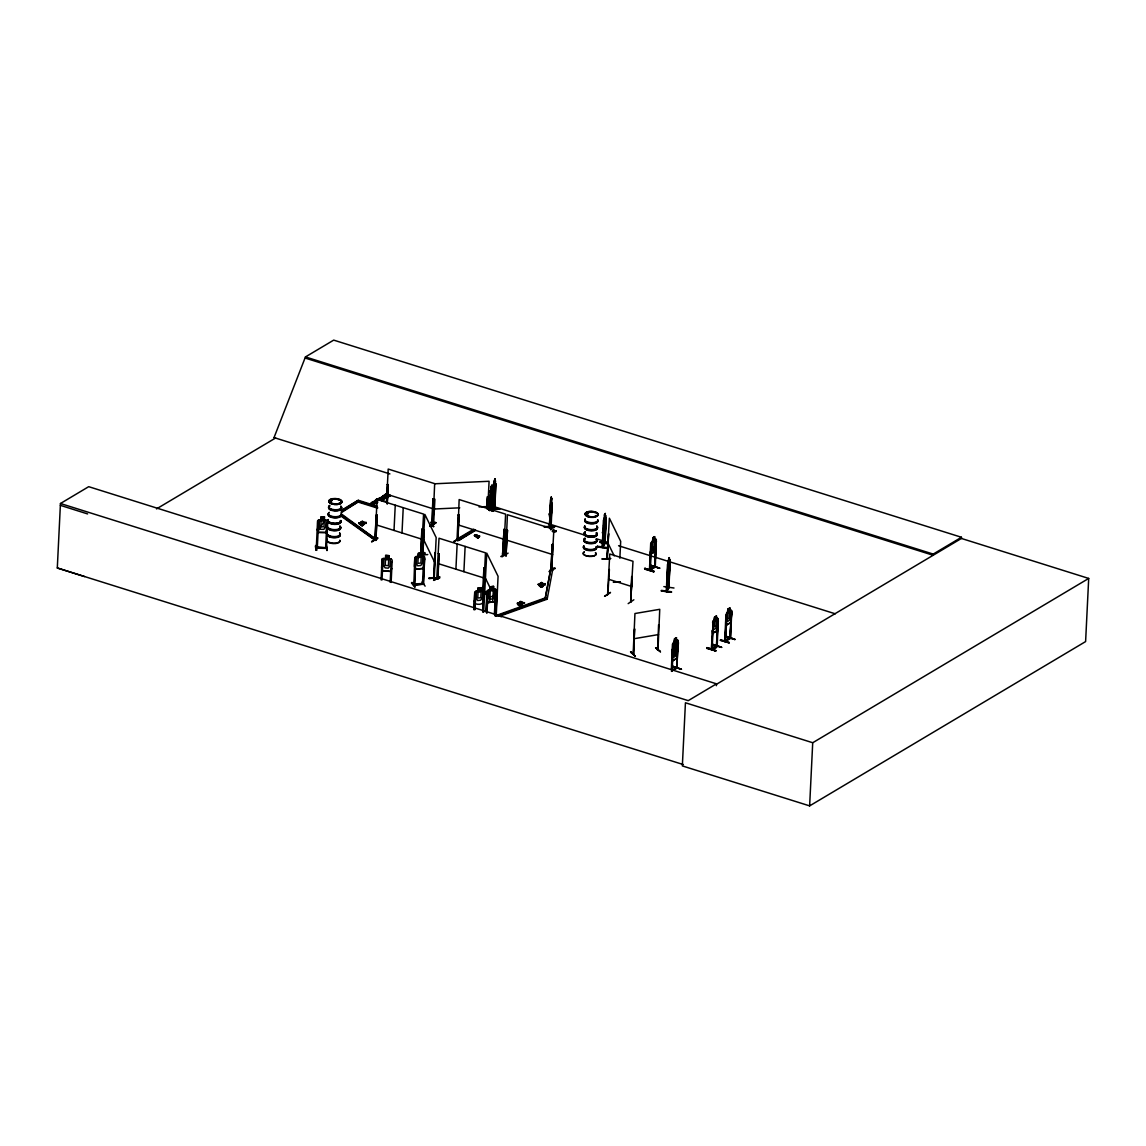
<?xml version="1.0" encoding="UTF-8"?>
<svg xmlns="http://www.w3.org/2000/svg" width="1146" height="1146" viewBox="0 0 1146 1146"><rect width="100%" height="100%" fill="white"/><g stroke="black" fill="none" stroke-linecap="round" stroke-linejoin="round"><path stroke-width="1.5" d="M551.312 499.155L551.212 498.08M551.025 504.455L550.954 505.185M551.47 512.52L551.083 515.184L550.123 508.28M477.753 535.497L476.149 534.652L474.387 535.368L478.126 537.016L479.229 536.586L477.194 536.471L479.845 536.113L478.14 535.97M551.226 500.501L551.269 497.163L550.753 500.745M84.56 576.567L57.3 567.972L60.452 503.509L88.7 486.678L716.479 683.833L716.379 685.68M389.898 473.928L274.037 437.586L305.452 356.936L333.701 340.118L961.465 537.273L961.408 538.448L716.451 684.305M315.852 545.911L316.554 550.352L315.967 545.467M316.396 548.275L316.497 547.143L317.413 548.275L316.296 548.275L317.557 520.886L318.803 519.811L326.768 519.998L327.799 521.129L326.452 548.461C323.616 547.344 328.63 547.659 325.607 548.404L326.825 522.991L327.77 523.006M321.023 519.897L321.166 516.746L324.59 516.846L324.318 520.055L325.965 521.072L325.679 526.874L323.86 529.337L320.665 529.28L319.089 526.759L319.362 520.957L321.124 519.955L321.181 516.789M327.67 521.115L326.18 532.532L318.173 532.389L317.141 529.28M326.954 550.524L326.366 545.625L327.097 550.452M377.048 506.174L358.254 500.272L358.211 501.06L377.005 506.962M341.207 512.72L358.827 501.461L341.25 511.933M360.532 525.283C365.402 524.825 358.311 525.742 362.68 525.642M360.689 522.447C363.64 519.754 360.847 522.877 365.202 522.49C368.296 522.748 363.182 524.639 361.692 522.275L360.689 522.447L362.652 521.201M361.692 522.275L365.875 523.049L366.161 522.29M362.236 525.899L362.709 525.112M362.079 522.046L365.202 522.49M365.846 523.579L366.133 522.82L365.173 523.02M370.96 504.025L372.378 502.85L370.659 504.297M371.719 503.151C382.692 504.412 367.68 499.771 375.788 502.363M377.636 502.048C376.175 505.544 368.453 501.561 375.788 502.736M372.307 502.106L372.35 503.366L371.146 503.667M373.911 504.326L372.622 504.856L373.883 503.696L370.416 503.581L371.748 502.621M370.989 503.495C375.071 502.292 375.358 505.902 372.923 503.782M373.195 502.091C383.781 502.822 368.568 499.198 377.048 502.134M377.192 501.289L374.885 500.573L374.484 501.318M376.203 500.129C374.613 501.762 376.619 498.438 378.424 499.556M340.892 515.184L375.816 540.482L377.149 515.084L376.175 514.955L374.971 540.282L377.12 499.484L423.576 514.081L421.255 554.807L424.464 552.544L424.908 553.217M376.662 500.816L376.862 499.814L378.323 499.871M377.736 499.384C392.877 502.621 365.689 496.777 381.561 500.243M340.849 515.972L374.771 540.053L376.49 539.666L341.193 513.809A6.489 2.707 2.8 0 1 333.572 516.631A6.489 2.707 2.8 0 1 329.36 512.319M378.681 498.825C380.572 497.436 384.984 501.089 383.867 500.1M382.363 499.642A1.877 0.788 2.8 0 0 383.323 499.255C380.873 496.103 377.879 498.309 382.291 499.384M381.69 497.794L382.463 496.519L384.039 497.149L381.059 497.593L382.879 496.161L387.792 497.579C389.74 495.903 383.666 494.871 388.351 497.249M381.188 500.473L381.589 499.713M381.733 500.659L382.793 500.071M381.89 499.484L382.778 498.438L381.847 498.109M384.039 496.805C389.024 498.352 378.71 499.269 384.068 496.619M383.179 496.132L383.609 495.373L387.577 496.619L385.672 495.301L389.382 495.545L385.643 495.831L387.549 497.149L384.913 496.318M384.87 496.533C386.632 497.163 384.239 498.711 383.28 497.994C384.855 497.651 386.059 495.932 382.463 498.08M383.48 500.329L383.896 499.584M383.28 497.994L384.512 496.762M391.13 582.44L392.204 560.15L391.173 558.947L383.251 558.303L382.005 559.248L381.589 567.642L382.606 570.823L390.585 571.482L391.789 568.488M381.074 579.876L382.119 559.291M389.368 496.06C378.366 493.754 392.562 493.496 389.826 496.361L386.517 496.017M385.4 494.814L385.801 494.069M382.005 579.948L382.95 561.282L382.019 561.196M386.403 501.905L387.448 484.4L388.236 484.643L387.305 503.767M386.589 501.79L388.193 469.058L434.663 483.641L432.887 524.582L433.99 499.284L432.93 498.868L432.429 524.381M387.104 503.896L388.236 484.643M387.792 497.579L388.365 496.719M389.826 496.361L390.399 495.516M385.457 558.446L383.824 559.449L383.538 565.25L385.113 567.886L388.279 568.158L390.098 565.823L390.385 560.022L388.738 558.833L388.895 555.724L385.701 555.495M390.184 582.354L391.216 561.998L392.118 562.242M394.009 530.44L395.255 505.185M402.002 532.947L403.234 507.692M411.858 582.856L415.096 587.182L411.443 582.942L412.016 582.383M413.72 584.016L413.491 584.976L423.433 584.088M423.576 583.343L422.444 584.331L423.662 558.919L424.679 558.976L423.361 584.288L424.564 556.913L423.576 555.896L415.984 556.569L414.78 557.773L414.408 566.167L415.368 569.161L423.032 568.473L415.339 569.104M415.984 556.569L414.809 557.816L413.835 585.148L413.634 584.045M414.465 584.847L415.726 559.62L414.823 559.706L415.826 559.778L414.58 585.047M417.588 555.237L427.759 554.578M418.233 556.526L418.247 553.274L421.542 553.031M421.843 529.294L422.831 529.423L421.843 529.294L420.711 554.406L421.685 554.693M422.043 529.18L420.783 554.693L418.82 554.879L418.863 553.833L421.728 553.79L420.997 553.518M421.399 556.139L422.63 529.552M423.762 529.781L422.745 555.481L424.307 530.154M422.502 554.993L424.865 514.425L436.168 537.574L434.248 578.214L433.589 576.882L434.305 577.212M425.123 586.15L422.072 581.939M422.659 584.331L422.373 583.257L423.476 583.156M424.049 565.236L424.45 556.956M435.981 522.762C423.332 532.317 433.933 519.84 435.981 522.777M428.933 578.486C438.059 577.541 448.1 577.842 428.976 578.028M431.798 523.98L432.758 524.338L433.904 498.997L434.907 499.241L433.589 524.553L433.818 523.837M433.188 526.601C434.277 521.086 427.286 519.926 433.646 526.515M433.79 524.496L433.833 523.579L431.798 523.249M435.065 552.931L433.847 578.243L434.864 552.544M433.976 580.034L439.692 576.624L433.56 580.363M437.958 578.157L436.784 577.999L436.741 578.916L439.018 538.219L485.474 552.816L483.54 592.496M437.758 578.3L437.471 579.203L437.213 577.899M436.884 578.988L437.657 579.231L439.047 553.805L437.901 579.102M439.147 577.455L439.247 578.229M457.942 539.136L453.658 541.757L458.343 539.193M458.199 515.027L456.996 540.353L457.798 540.568L459.188 515.156L458.199 515.027L459.188 515.156M458.987 515.27L457.612 540.54L459.145 499.556L505.615 514.153L503.524 554.908L502.593 554.664L504.082 529.251L502.55 554.607M455.907 569.175L457.154 543.92M457.326 539.265L458.042 540.439L456.867 540.282M470.691 531.758L456.982 539.924L458.672 540.454L475.475 529.681M463.901 571.682L465.133 546.427M476.808 536.027C475.891 539.365 482.28 536.5 477.925 535.784C473.04 535.024 476.908 537.13 479.243 536.056M473.986 609.557L474.673 592.468L475.877 591.264L483.512 590.634L484.5 591.651M474.086 609.715L474.716 594.402L475.733 594.473L474.988 609.629M477.81 538.104L478.283 537.316M474.874 609.486L475.733 594.473M478.169 588.027L478.126 591.221L476.407 592.353L476.12 598.155L477.638 600.504L480.675 600.218L482.437 597.596L482.724 591.794L481.134 590.906L481.406 587.683L478.14 587.97L478.025 591.121M482.638 590.634L483.941 567.915L484.729 568.158L483.941 567.915M487.408 496.662L486.806 508.838C486.692 492.422 489.571 492.68 487.809 508.939M483.34 592.611L484.529 568.273M482.652 612.136L483.569 593.614L484.572 593.685M487.738 508.781L489.084 481.277L434.663 483.784M482.853 610.603L483.569 593.614M484.357 591.651C484.257 598.67 485.532 606.435 475.232 603.813L474.301 600.862M483.669 612.208L486.764 553.146L498.066 576.295L496.218 615.989L495.545 615.574M488.855 510.156L490.073 499.355L489.657 501.117M488.97 510.171L489.944 496.032L489.686 499.556M489.342 509.254L490.345 490.66M489.543 508.881L491.691 485.302L491.62 488.568M489.686 509.311L491.462 489.6L490.502 496.676M490.946 489.843L490.975 486.663M483.583 593.442L486.764 591.866M490.531 506.203L489.671 510.729M490.502 509.383L491.09 496.891L489.944 501.332M491.806 485.317L490.373 499.155L490.144 497.35M486.047 611.806L487.021 591.379L488.196 590.133L495.53 589.144L496.533 590.161L495.23 615.617M491.648 497.12L490.717 509.583M486.19 611.95L487.079 591.422M491.061 510.615L492.322 488.167M491.405 510.658L492.393 490.459M491.605 510.285L492.594 490.087M486.835 613.382L487.824 593.17L486.964 593.284L487.967 593.313L487.064 611.835M492.78 493.983L493.21 485.632L494.986 478.713L494.914 481.993M492.078 511.073L492.823 495.917M492.895 493.998L493.525 484.056M492.436 511.13L494.055 483.24M492.651 510.758L493.797 487.179M494.17 483.254L495.101 478.727M494.986 478.713L494.871 488.139L493.611 492.565L493.324 490.746M490.273 589.904L490.388 586.752L493.582 586.365L493.382 589.431L494.8 590.376L494.513 596.178L492.823 598.871L489.872 599.272L488.425 596.994L488.712 591.193L490.33 589.946M493.224 511.317L494.8 508.824L494.127 509.139L495.373 480.905L494.284 508.709M489.729 602.366L490.431 586.795M495.745 483.884L494.585 509.111M495.96 483.512L494.757 508.781M492.665 601.979L493.582 586.365L490.531 586.881M494.442 614.041L495.516 592.153L496.519 592.181L495.516 592.153M494.585 614.184L495.659 592.296M496.376 590.176L495 601.722L487.551 602.667L486.62 599.716L487.68 602.595L495 601.722M495.573 615.617L496.247 601.707M496.59 594.745L496.762 591.279M495.774 616.004L497.12 591.264M500.788 556.555L506.518 553.031M503.882 529.38L504.87 529.509L503.624 554.764L502.75 553.762M505.4 554.378L506.331 555.609L505.243 555.452L506.675 530.068M505.887 555.71L507.477 530.312L506.045 555.695M508.108 553.131L501.977 556.87M518.894 605.618C523.765 605.16 516.674 606.076 521.043 605.962M520.556 601.378L519.052 602.782L520.083 602.08L524.553 603.197L523.564 602.825C520.671 600.432 520.112 602.739 521.029 601.521M520.599 606.234L521.072 605.446M523.564 602.825L524.524 602.624M521.444 603.04L524.238 603.383M542.244 585.047C533.821 582.684 542.287 589.073 543.405 585.878C539.293 582.082 537.345 586.322 542.731 585.191M541.313 582.913L544.393 583.873C547.516 584.202 542.359 585.921 540.898 583.658C537.803 584.503 543.419 581.079 541.284 583.429L541.385 582.426M540.898 583.658L545.066 584.446L545.367 583.686M541.428 587.296L541.9 586.494M541.284 583.429L544.393 583.873M544.364 584.403L544.937 583.543M545.038 584.961L544.909 584.073M545.252 597.911L546.613 599.372L545.252 597.911L495.058 615.918M549.622 514.368L550.209 505.357L551.369 510.285M549.751 526.157L549.879 527.461L549.292 527.031M549.736 514.368L550.825 499.298L551.899 504.24L550.639 529.667M549.435 527.518L550.524 499.957M549.794 527.504L550.682 508.939M550.596 507.52L550.725 514.654L550.309 513.322M551.398 501.762L551.684 498.596L550.94 511.087L550.553 509.755M550.524 529.266L551.77 504.226M550.682 569.404L545.181 598.857L547.201 599L547.244 598.212L545.224 598.069L550.682 569.404L552.701 569.548L552.659 570.336M550.997 529.653L552.028 505.687M552.945 544.78L551.656 570.078L550.925 569.791L552.157 544.536L553.146 544.665L552.157 544.536M552.358 544.422L551.025 569.648M551.885 569.863L551.068 568.731L550.982 569.849M544.293 526.959L554.664 526.444L544.321 526.573M552.544 531.615L555.996 531.558L555.939 530.813M597.181 546.971L597.338 546.212M605.589 515.643L603.426 520.255L602.209 547.416L604.744 543.147M602.108 559.047L610.646 558.618M603.813 522.175L602.552 547.473L605.045 543.405L606.191 518.121L604.816 543.72M602.481 546.957L604.529 514.712M605.804 516.201L604.572 543.304M604.357 543.748L606.191 518.121M604.787 596.35L610.503 592.41L604.544 596.264M607.108 559.191L608.626 533.563L607.208 559.277L607.423 557.858M607.308 548.39L607.48 547.63L597.324 546.241M609.4 569.462L607.853 594.588M619.857 558.217L620.688 541.37L609.385 518.221L606.965 558.89M628.166 603.627L633.853 599.788M632.048 576.753L630.758 602.037L631.647 576.624M631.847 576.51L630.801 602.008M630.629 601.736L632.993 561.282L609.758 553.991L607.581 594.717M630.658 651.659L635.342 656.243L630.615 651.702M633.537 654.194L634.612 628.796L633.537 654.223M645.169 568.473C672.702 577.813 625.788 562.185 653.893 571.209M656.343 539.766L654.767 567.356L655.727 538.992L650.727 543.104L649.438 570.221M650.326 570.035L651.702 542.545C652.074 535.626 650.312 560.967 650.369 551.398M649.925 569.433L649.667 570.393L651.172 544.694M649.997 569.92L650.369 569.161M650.799 565.58L659.552 568.287L651.1 565.336M652.074 553.375L652.776 537.775L654.61 536.643L654.982 546.169L653.936 549.221L652.217 550.266L651.415 548.347M653.793 552.329L654.61 536.643L652.833 537.846M649.782 570.364L655.283 567.041L656.2 541.657L654.867 567.299M658.592 624.742L657.56 650.169L657.661 649.252M657.976 650.097L659.752 609.314L634.941 613.525L633.151 654.28M661.4 590.835L671.527 592.267L661.285 590.992M660.282 651.487L655.584 647.819L660.511 651.974M673.991 588.013L663.849 586.594M667.903 566.282L666.643 591.58L669.078 587.511M666.557 591.064L667.932 563.674C670.095 547.96 669.98 568.172 667.917 571.281L667.645 569.476M669.121 558.331L668.591 560.179M668.963 586.953L668.447 587.855L670.281 562.228M670.066 562.6L668.906 587.826M671.814 658.449L672.229 661.213L672.072 650.126L674.063 647.934M671.37 669.579L672.458 644.109L677.63 640.055L676.813 668.319L678.017 640.858M671.527 671.398L676.341 667.617M671.585 671.355L672.831 646.1M671.885 669.264L673.031 645.699M672.143 671.112L673.461 643.551L674.636 638.823L674.392 641.903L673.275 642.648M672.745 666.571L681.455 669.307L673.06 666.385M674.593 638.852L676.512 637.706L676.283 640.958L677.63 640.055M677.601 642.978L676.67 668.333L678.418 642.763L677.601 642.978L678.418 642.763M671.857 670.926L677.186 668.018L676.985 666.972M707.053 647.676C733.984 657.303 688.775 641.588 715.749 650.427M713.199 620.946L717.64 618.281L716.895 646.158L711.294 649.495L713.27 620.888L712.554 622.378M716.852 645.212C719.359 649.438 703.214 651.315 716.651 645.943M711.594 649.596L713.041 623.925M712.196 648.593L711.308 649.438M712.124 649.295L713.457 621.791L714.631 617.049L716.451 616.075M712.74 644.811L721.779 647.332L713.041 644.568M712.812 644.296L721.536 647.433M714.488 620.158L714.545 617.021L716.508 615.932L716.794 625.43L715.749 628.481L713.987 629.512L713.17 627.593M716.307 646.502L718.127 620.903L717.21 646.272M720.519 640.17L729.228 642.906M725.647 622.679L726.134 625.387L726.679 612.824M726.32 616.29L725.089 641.588L726.535 615.889M725.69 641.23C724.286 638.967 725.346 641.631 730.145 637.907M725.619 641.273L726.951 613.755L728.039 608.984L729.916 607.867L729.787 611.147M726.235 636.775L734.944 639.511L726.535 636.531M728.039 612.193L728.14 609.013M726.693 612.909L731.134 610.245L731.678 611.004L729.801 638.465L731.621 612.866L730.675 638.265M731.678 611.004L730.217 638.523M809.635 805.882L812.715 742.737L1088.7 578.429L1085.606 641.574L809.635 805.882L682.343 765.915L685.437 702.77L812.715 742.737M961.465 537.273L933.216 554.091L933.159 555.266L305.395 358.125M604.759 542.875L604.415 542.832M666.915 591.207L669.078 561.741L668.046 568.803M668.39 587.755L669.694 559.62L669.98 560.408M489.729 503.209L489.657 500.516L489.843 503.223L491.921 496.505M669.207 572.169C664.666 579.217 670.424 571.496 669.593 568.66M550.653 521.229C547.33 500.387 550.911 529.996 550.968 518.637M597.181 546.943L607.323 548.332M597.295 546.685L607.437 548.103M661.414 590.391L671.542 591.766M490.817 504.297L489.629 508.724L489.385 506.919M602.08 558.919L610.589 558.46M550.868 508.996L550.51 511.001L550.467 506.546M547.201 599L552.701 569.548M491.433 503.81L490.66 506.274M490.144 492.25L490.459 490.76M655.226 551.541L655.841 548.075L655.226 551.541L650.799 554.163M676.57 658.563L677.286 655.125M669.808 559.649L667.502 564.362L666.299 591.522L668.648 587.454M677.042 652.575C678.79 643.851 677.315 657.045 672.544 655.168L672.115 652.403M717.038 630.801L717.683 627.335L717.038 630.801L712.54 633.394L717.009 630.73M675.152 645.341L675.051 645.527M674.865 650.799L673.347 649.295L674.249 652.275L672.845 656.701L674.579 652.704L676.04 654.753L675.008 651.788L675.868 649.166M674.836 650.813L675.925 647.719M644.826 569.161L653.607 571.811M706.996 648.106L715.734 650.942L706.71 648.378M720.533 639.654L729.243 642.39M729.185 642.849L720.204 640.342M381.99 559.291L385.557 558.603L385.615 555.337L389.01 555.638L388.852 558.747M391.173 558.947L388.723 558.876M550.538 500.043L550.825 499.298M423.032 568.473L424.192 565.279M482.924 603.168L484.056 599.931M326.109 532.432L327.269 529.395M371.934 502.32L375.372 503.237L376.246 502.449M331.036 499.971L331.71 500.745M330.793 500.057C329.217 500.902 333.93 500.544 331.509 499.971M339.932 502.736L339.417 503.037M586.523 513.365L586.953 513.021M587.067 513.036L588.199 513.451M595.877 515.729L596.579 515.944M595.734 516.158L596.393 516.115M596.378 516.173L595.82 515.757M371.619 541.657L377.793 537.889L371.662 541.628M372.035 541.729L377.693 538.305M433.947 580.42L439.591 577.04M459.775 537.99L454.103 541.413M377.607 502.578L376.289 502.922M381.059 497.593L383.237 496.691M315.365 545.969L316.024 550.281M315.895 545.51L316.554 550.352M489.958 496.103L491.749 492.837L491.82 495.516M490.073 496.118L491.72 492.981M490.302 500.644L490.975 499.37L490.015 506.446M491.118 505.3L489.342 508.552L489.944 507.635M490.445 507.993L489.958 509.841L490.388 509.025M491.09 487.021L491.777 485.474M491.032 488.053L491.462 487.236M490.345 490.746L492.035 487.48M490.216 496.247L491.075 494.9M489.757 506.245L490.445 504.971M494.313 480.418L494.8 479.615M494.27 481.463L494.743 480.647M493.525 484.142L495.487 480.919L494.943 481.836M493.009 496.619L494.871 493.367M489.629 507.707L499.685 509.282L489.528 507.864M494.685 508.194L494.198 508.165M492.909 510.615L494.155 508.48M493.253 510.672L494.513 508.523M604.443 514.755L605.332 513.351L605.145 516.602L605.704 515.657M604.558 515.041L605.031 514.225L604.501 516.072M603.87 518.694L604.386 517.82M603.956 524.696L604.988 517.634L602.796 547.057M603.14 531.228C611.549 509.354 599.029 540.067 603.24 531.243M604.4 543.089L602.853 546.356M668.634 559.148L669.379 557.601M667.946 562.801L668.462 561.927M669.235 560.709L669.794 559.764M668.476 587.196L666.943 590.462M317.9 531.558L324.948 519.912M673.146 649.61L674.12 644.797L676.054 643.708L676.427 653.234L675.381 656.271L673.662 657.331L672.86 655.412M487.967 593.399L484.4 592.826L484.901 593.8M618.768 582.01L613.454 582.283L620.358 582.168M645.069 568.975L653.822 571.696M649.438 569.29L654.438 566.611M654.953 566.396L654.466 567.184M725.962 614.313L724.702 641.459L729.801 638.465M729.93 637.463L730.36 637.606M474.702 592.511L475.905 591.322M377.048 502.492L373.567 501.862M317.671 520.972L318.846 519.912M339.359 503.123L340.204 503.037M587.01 513.293L588.213 513.236M432.558 523.493L433.646 523.421M418.204 556.469L416.514 557.658L416.227 563.46L417.746 565.795L420.783 565.522L422.545 562.887L422.831 557.085L421.241 556.197M655.784 539.136L654.466 539.752M652.618 541.986L654.352 540.941M652.346 547.788L654.065 546.728M650.842 554.019L655.082 551.441M672.788 648.722L677.157 646.043L675.896 646.817M377.149 515.084L375.917 540.325M432.93 498.868L431.755 524.18M429.836 526.057L435.623 522.605L429.965 526.028M421.613 554.249L424.507 552.601M420.654 555.781L424.908 553.189M456.925 539.336L457.755 539.637M438.259 553.561L439.047 553.805M502.593 553.69L503.438 553.962M483.512 592.983L486.391 591.336M483.555 593.399L486.377 591.68M483.97 593.657L486.806 591.923M549.192 571.696L555.18 568.373M656.515 541.757L655.698 541.972M654.738 566.697L650.026 569.261M649.424 570.264L654.968 566.883M156.515 508.896L275.556 438.016L274.08 437.557M341.021 510.529L358.254 500.272M342.439 510.443L357.137 500.931L377.636 507.363M473.785 529.151L457.01 539.136L458.715 539.666M458.672 540.454L475.432 530.469M539.895 583.83L541.857 582.583M674.536 638.795L676.412 637.677M728.197 609.085L729.945 608.039L730.303 617.393L729.243 620.444L727.481 621.49L726.664 619.556M718.427 621.003L717.611 621.204M731.922 612.967L731.105 613.182M673.031 666.327L681.455 669.307M676.641 667.703L671.9 670.267M673.347 670.038L676.727 667.932M711.895 648.493L716.35 645.843M725.389 640.456L729.844 637.806M730.69 638.222L725.189 641.531M735.001 639.396L726.263 636.245M734.944 639.511L726.292 636.66M716.479 683.833L688.23 700.65L60.452 503.509M317.27 548.289L318.545 523.006L317.6 522.991M326.553 548.418L316.239 548.103L317.385 548.117M633.552 653.306L633.323 654.022M587.225 512.849L586.766 513.68L588.313 513.58M431.383 522.247L433.704 526.644M716.723 646.559L718.184 619.041M373.883 503.696L371.949 504.455M496.691 616.104L515.098 609.5M518.436 608.297L543.533 599.301M498.123 615.975L546.642 598.584M499.756 616.176L546.613 599.372M331.122 500.028L330.922 500.659M374.799 539.265L376.518 538.878M414.551 584.145L413.534 584.059M506.117 554.807L505.2 554.521L505.357 555.309M655.799 647.905L660.311 651.501M633.709 638.78L658.52 634.569M476.779 536.557L474.401 535.755L477.724 535.812M433.589 524.524L432.873 524.567M490.373 589.989L488.196 590.133M493.324 589.588L495.53 589.302M490.287 590.978L493.224 590.577M490.001 596.78L492.938 596.378M518.422 603.369C513.795 606.32 529.466 605.46 518.809 603.369M330.879 500.057L331.624 500.143M418.39 553.418L421.427 553.146M424.679 558.976L423.662 558.919M413.706 583.987L414.637 583.959M423.433 584.245L413.821 585.133M478.24 588.07L481.32 587.841L481.134 590.906L483.454 590.749M475.948 591.422L478.126 591.221M375.716 539.537L374.928 539.322L375.902 539.365M375.043 540.067L375.917 540.339M502.75 554.492L503.681 554.736M506.031 554.779L505.357 554.578M437.614 578.272L436.784 578.014M325.579 547.287L326.639 548.261M487.48 496.82L488.397 496.762M432.687 524.395L433.575 524.309M620.273 581.939L613.468 582.182M488.024 593.556L484.572 594.158M433.432 509.039L459.761 507.821M479.071 506.933L487.838 506.532M380.701 497.951L379.412 498.711M414.394 583.93L422.358 583.529M550.968 507.764L550.61 517.133L550.08 512.606M551.799 502.636L551.899 504.24M544.235 526.845L554.635 526.974M549.306 527.074L550.954 501.461L551.068 508.595L550.682 507.263M552.501 530.842L555.953 530.885M552.487 531.271L555.939 531.286M552.472 531.372L555.996 531.558M331.509 500.945L330.75 500.859M587.726 513.852L586.824 513.566M316.296 547.33L325.536 547.745L317.299 547.172M318.173 532.389L326.18 532.532M382.692 570.737L390.514 571.367M386.531 495.487L389.855 495.846M489.156 507.879L489.299 507.807M489.528 507.463L499.685 508.896M608.225 543.276L599.773 542.087L608.182 543.791M667.101 572.699L667.33 575.349M361.362 523.178C353.684 523.221 368.238 526.759 362.48 523.464M551.598 570.035L553.89 529.323L507.434 514.726L505.572 555.337L506.331 555.581M587.74 512.878L588.514 513.379M422.86 554.979L423.003 554.148M476.378 537.331L478.254 537.832M540.01 586.508L541.886 587.024M378.395 500.086L376.175 500.659M677.687 646.802L677.028 646.129L677.63 646.874M672.774 648.636L672.072 650.126M650.856 565.451L659.867 568.101M387.248 484.514L388.036 484.772M506.489 530.197L507.477 530.312M555.223 568.459C554.85 566.167 547.802 571.31 549.564 571.868M551.126 569.677L551.899 569.906M961.408 538.448L1088.7 578.429M305.452 356.936L933.216 554.091M487.165 504.484L584.431 535.024M596.378 538.778L608.325 542.531M618.568 545.74L835.291 613.812M386.961 494.313L433.432 508.91M385.428 494.298L389.382 495.545M385.772 494.599L390.371 496.046M383.208 495.616L387.821 497.049M382.492 497.55L385.07 497.708L384.483 497.278M379.928 498.338L381.919 498.954M378.696 498.295L383.509 499.814M377.765 498.854L381.217 499.943M731.033 610.216L731.606 611.076M457.913 524.825L504.383 539.408M506.203 539.981L552.659 554.578M375.43 500.243L377.736 500.96M608.526 579.246L631.761 586.537M358.813 502.263L377.607 508.165M375.874 524.739L422.344 539.336M712.053 630.687L712.64 633.423M437.772 563.474L484.242 578.071M60.366 505.343L87.626 513.938M57.3 567.972L683.36 764.583M476.134 536.973L477.825 537.574M539.752 586.15L541.456 586.766M360.56 524.768L362.265 525.384M518.923 605.088L520.628 605.704M676.197 640.915L677.085 641.402L675.739 650.24L673.991 651.286L673.175 649.352M341.15 514.597L346.808 518.608M349.63 520.613L376.49 539.666M605.031 516.588L605.102 522.748L603.842 527.174L603.555 525.369M717.539 618.253L718.112 619.112M677.501 640.141L678.117 640.886M550.897 508.924L550.667 516.66L550.409 507.549M501.131 616.935L501.06 616.262M608.154 543.476L614.17 555.824M485.532 578.415L490.803 589.216M423.633 539.68L434.936 562.829M551.212 504.713L550.667 503.223L551.111 504.985M550.796 505.171L551.068 506.031M551.269 497.163L551.684 498.596M551.154 497.163L551.67 498.653M551.154 499.112L551.412 499.971M439.147 577.971L428.962 578.472M379.441 498.181L381.475 497.493L383.351 498.725A1.877 0.788 2.8 0 1 382.392 499.112M490.531 501.948L490.817 504.526L490.33 502.965L489.6 506.933L489.929 500.014M596.865 526.329A6.59 2.75 2.8 0 1 591.465 530.097A6.59 2.75 2.8 0 1 584.718 526.215M597.653 520.828A6.504 2.707 2.8 0 1 590.906 523.822A6.504 2.707 2.8 0 1 585.105 520.026M596.808 525.942A6.504 2.707 2.8 0 1 591.479 529.653A6.504 2.707 2.8 0 1 584.832 525.828M596.751 527.117A6.504 2.707 2.8 0 1 591.422 530.827A6.504 2.707 2.8 0 1 584.775 527.002M596.45 532.561A6.461 2.693 2.8 0 1 590.305 536.213A6.461 2.693 2.8 0 1 585.277 531.844M596.851 526.687A6.59 2.75 2.8 0 1 591.451 530.455A6.59 2.75 2.8 0 1 584.704 526.573M596.464 533.019A6.504 2.707 2.8 0 1 590.276 536.7A6.504 2.707 2.8 0 1 585.219 532.303M597.768 520.069A6.59 2.75 2.8 0 1 590.949 523.092A6.59 2.75 2.8 0 1 585.062 519.253M597.711 519.668A6.504 2.707 2.8 0 1 590.964 522.648A6.504 2.707 2.8 0 1 585.162 518.866M597.754 520.427A6.59 2.75 2.8 0 1 590.921 523.45A6.59 2.75 2.8 0 1 585.047 519.611M596.479 532.704A6.518 2.707 2.8 0 1 590.29 536.385A6.518 2.707 2.8 0 1 585.219 531.988M596.737 539.537A6.504 2.707 2.8 0 1 589.159 542.445A6.504 2.707 2.8 0 1 584.933 538.119M596.464 546.9A6.59 2.75 2.8 0 1 589.631 549.922A6.59 2.75 2.8 0 1 583.744 546.083M596.679 540.697A6.504 2.707 2.8 0 1 589.101 543.605A6.504 2.707 2.8 0 1 584.875 539.293M583.858 545.697A6.504 2.707 2.8 0 0 588.815 549.407A6.504 2.707 2.8 0 0 596.522 547.215A6.59 2.75 2.8 0 1 589.617 550.281A6.59 2.75 2.8 0 1 583.729 546.441M595.777 546.971A6.504 2.707 2.8 0 1 590.448 550.682A6.504 2.707 2.8 0 1 583.801 546.857M595.505 552.587A6.518 2.707 2.8 0 1 589.331 556.268A6.518 2.707 2.8 0 1 584.245 551.856M596.221 539.594A6.59 2.75 2.8 0 1 589.961 543.319A6.59 2.75 2.8 0 1 584.818 538.864M596.235 539.236A6.59 2.75 2.8 0 1 589.975 542.96A6.59 2.75 2.8 0 1 584.832 538.505M596.393 533.592A6.461 2.693 2.8 0 1 590.262 537.245A6.461 2.693 2.8 0 1 585.219 532.876M596.45 533.248A6.518 2.707 2.8 0 1 590.276 536.93A6.518 2.707 2.8 0 1 585.205 532.518M595.49 552.802A6.504 2.707 2.8 0 1 589.316 556.469A6.504 2.707 2.8 0 1 584.245 552.071M340.906 506.074A6.489 2.707 2.8 0 1 334.747 509.741A6.489 2.707 2.8 0 1 329.69 505.357M341.207 514.124A6.59 2.75 2.8 0 1 334.388 517.161A6.59 2.75 2.8 0 1 328.501 513.308M340.849 507.234A6.489 2.707 2.8 0 1 334.689 510.915A6.489 2.707 2.8 0 1 329.633 506.518M341.064 514.898A6.489 2.707 2.8 0 1 335.205 517.906A6.489 2.707 2.8 0 1 328.243 514.783M340.921 521.043A6.475 2.693 2.8 0 1 333.242 523.221A6.475 2.693 2.8 0 1 328.315 519.525M341.193 514.497A6.59 2.75 2.8 0 1 334.36 517.519A6.59 2.75 2.8 0 1 328.487 513.68M340.964 506.819A6.59 2.75 2.8 0 1 334.704 510.543A6.59 2.75 2.8 0 1 329.575 506.088M340.978 506.46A6.59 2.75 2.8 0 1 334.718 510.185A6.59 2.75 2.8 0 1 329.59 505.73M340.777 520.742A6.475 2.693 2.8 0 1 335.749 523.722A6.475 2.693 2.8 0 1 328.1 521.33M327.971 520.613A6.475 2.693 2.8 0 1 328.286 519.94M340.82 520.499A6.518 2.707 2.8 0 1 334.073 523.493A6.518 2.707 2.8 0 1 328.257 519.697M339.875 527.103A6.489 2.707 2.8 0 1 336.222 530.727A6.489 2.707 2.8 0 1 327.742 528.378M339.603 532.904A6.489 2.707 2.8 0 1 336.723 536.428A6.489 2.707 2.8 0 1 328.014 534.867M339.545 534.079A6.489 2.707 2.8 0 1 335.062 537.76A6.489 2.707 2.8 0 1 327.269 534.638A6.59 2.75 2.8 0 0 335.95 536.973A6.59 2.75 2.8 0 0 339.674 533.291M339.818 540.196A6.475 2.693 2.8 0 1 333.114 543.161A6.475 2.693 2.8 0 1 327.341 539.394M340.018 526.329A6.59 2.75 2.8 0 1 336.294 530.011A6.59 2.75 2.8 0 1 327.67 527.618M339.932 525.942A6.489 2.707 2.8 0 1 336.279 529.567A6.489 2.707 2.8 0 1 327.799 527.217M340.176 520.699A6.475 2.693 2.8 0 1 336.537 524.324A6.475 2.693 2.8 0 1 328.071 521.974M340.792 521.029A6.518 2.707 2.8 0 1 335.749 524.037A6.518 2.707 2.8 0 1 328.043 521.616M327.914 520.914A6.518 2.707 2.8 0 1 328.243 520.227M339.803 540.597A6.475 2.693 2.8 0 1 333.099 543.576A6.475 2.693 2.8 0 1 327.312 539.809M339.66 533.649A6.59 2.75 2.8 0 1 335.936 537.331A6.59 2.75 2.8 0 1 327.312 534.953M339.99 526.687A6.59 2.75 2.8 0 1 336.279 530.369A6.59 2.75 2.8 0 1 327.656 527.977M475.003 535.268L477.352 535.583L475.003 535.268M321.081 520.986L320.794 526.788L323.974 526.845L324.261 521.043L321.081 520.986M321.825 517.376L321.768 518.407L323.817 518.45L323.874 517.405L321.825 517.376M380.286 500.487L380.286 500.487M385.514 559.592L385.228 565.393L388.408 565.666L388.68 559.864L385.514 559.592M386.259 556.011L386.202 557.056L388.25 557.228L388.293 556.197L386.259 556.011M418.147 557.515L417.86 563.316L420.911 563.044L421.198 557.243L418.147 557.515M478.04 592.21L477.753 598.011L480.804 597.739L481.091 591.938L478.04 592.21M478.77 588.543L478.713 589.574L480.675 589.402L480.718 588.356L478.77 588.543M494.012 484.271L493.725 490.073L494.757 483.01L494.012 484.271M490.989 587.282L490.932 588.313L492.823 588.07L492.88 587.024L490.989 587.282M653.105 538.176L653.062 539.207L654.208 537.503L653.105 538.176M674.063 649.037L673.776 654.839L675.51 653.793L675.782 647.991L674.063 649.037M674.392 643.006L674.106 648.794L675.854 647.762L676.14 641.961L674.392 643.006M674.55 645.227L674.493 646.258L675.653 644.553L674.55 645.227M674.879 639.182L674.836 640.227L676.011 638.523L674.879 639.182M714.402 621.232L714.116 627.034L715.863 625.988L716.15 620.187L714.402 621.232M714.889 617.422L714.832 618.453L716.006 616.749L714.889 617.422M727.896 613.196L727.61 618.998L729.357 617.952L729.644 612.15L727.896 613.196M728.383 609.385L728.326 610.417L729.501 608.712L728.383 609.385M495.172 489.915L494.886 493.439L495.172 489.915M731.177 619.298L730.532 622.765L731.177 619.298M630.601 652.06L635.342 656.243L630.601 652.06M359.543 523.034L363.583 523.908L359.543 523.034M359.515 523.55L363.554 524.438L359.515 523.55M517.877 603.885L521.917 604.759L517.877 603.885M517.906 603.355L521.946 604.243L517.906 603.355M538.706 584.947L542.76 585.821L538.706 584.947M599.874 542.33L608.225 543.662L599.874 542.33M358.956 522.92C363.597 527.232 365.875 521.258 358.956 522.92M517.319 603.24C521.96 607.566 524.238 601.593 517.319 603.24M538.147 584.302C542.803 588.629 545.081 582.641 538.147 584.302M676.427 658.463L672.186 661.056L676.527 658.492M730.503 622.693L726.091 625.229L730.532 622.765M588.056 516.23A6.504 2.707 2.8 0 0 598.112 514.525A6.504 2.707 2.8 0 0 588.7 511.574A6.504 2.707 2.8 0 0 588.056 516.23A6.504 2.707 2.8 0 0 598.112 514.554A6.504 2.707 2.8 0 0 588.7 511.603A6.504 2.707 2.8 0 0 588.056 516.259M588.056 516.817A6.461 2.693 2.8 0 0 598.04 515.127A6.461 2.693 2.8 0 0 588.686 512.19A6.461 2.693 2.8 0 0 588.056 516.817M331.853 503.323A6.475 2.693 2.8 0 0 341.866 501.633A6.475 2.693 2.8 0 0 332.498 498.682A6.475 2.693 2.8 0 0 331.853 503.323M331.824 503.925A6.475 2.693 2.8 0 0 341.837 502.235A6.475 2.693 2.8 0 0 332.469 499.269A6.475 2.693 2.8 0 0 331.824 503.911A6.475 2.693 2.8 0 0 341.837 502.206A6.475 2.693 2.8 0 0 332.469 499.284A6.475 2.693 2.8 0 0 331.824 503.925M331.824 503.581A6.518 2.707 2.8 0 0 341.895 501.876A6.518 2.707 2.8 0 0 332.469 498.911A6.518 2.707 2.8 0 0 331.824 503.581"/></g></svg>
